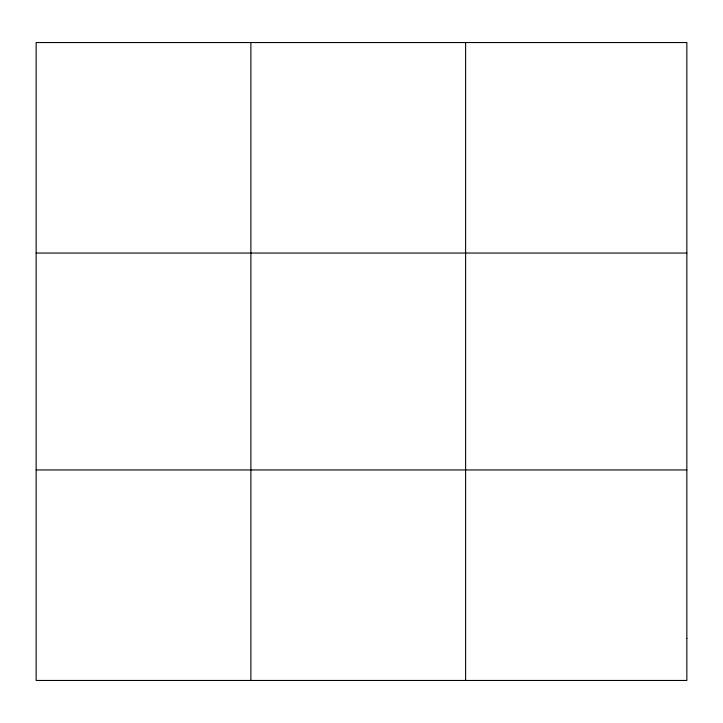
<?xml version="1.0" encoding="UTF-8"?>
<svg xmlns="http://www.w3.org/2000/svg" width="723" height="723" viewBox="0 0 723 723"><rect width="100%" height="100%" fill="white"/><g stroke="black" fill="none" stroke-linecap="round" stroke-linejoin="round"><path stroke-width="1.08" d="M250.881 680.46L250.881 42.54M465.612 680.46L465.612 42.54M36.15 253.05L686.85 253.05M36.15 469.95L686.85 469.95M686.85 638.355L686.85 680.46L36.15 680.46L36.15 42.54L686.85 42.54L686.85 638.355"/></g></svg>
